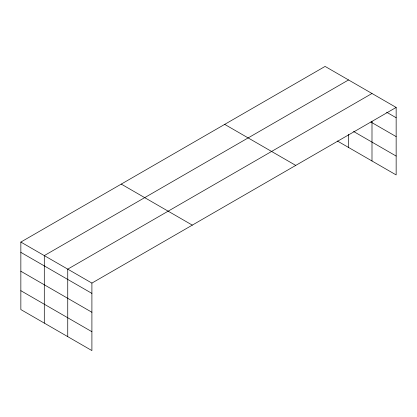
<?xml version="1.0" encoding="UTF-8"?>
<svg xmlns="http://www.w3.org/2000/svg" width="417" height="417" viewBox="0 0 417 417"><rect width="100%" height="100%" fill="white"/><g stroke="black" fill="none" stroke-linecap="round" stroke-linejoin="round"><path stroke-width="0.63" d="M20.85 242.068L91.902 283.091L91.902 350.588L20.85 309.565L20.85 242.068L325.098 66.412L396.15 107.435L396.15 174.931L337.379 141.003M348.544 79.949L44.296 255.605L44.296 323.102M371.995 93.486L67.742 269.142L67.742 336.644M91.902 283.091L396.15 107.435M386.601 112.22L396.15 117.735M370.875 122.019L396.15 136.609M353.569 131.475L396.15 156.057M224.695 124.381L295.747 165.398M121.253 184.1L192.305 225.123M20.85 252.368L91.902 293.391M20.85 271.243L91.902 312.265M20.85 290.691L91.902 331.713M371.995 121.363L371.995 160.983M348.544 134.43L348.544 147.446"/></g></svg>
